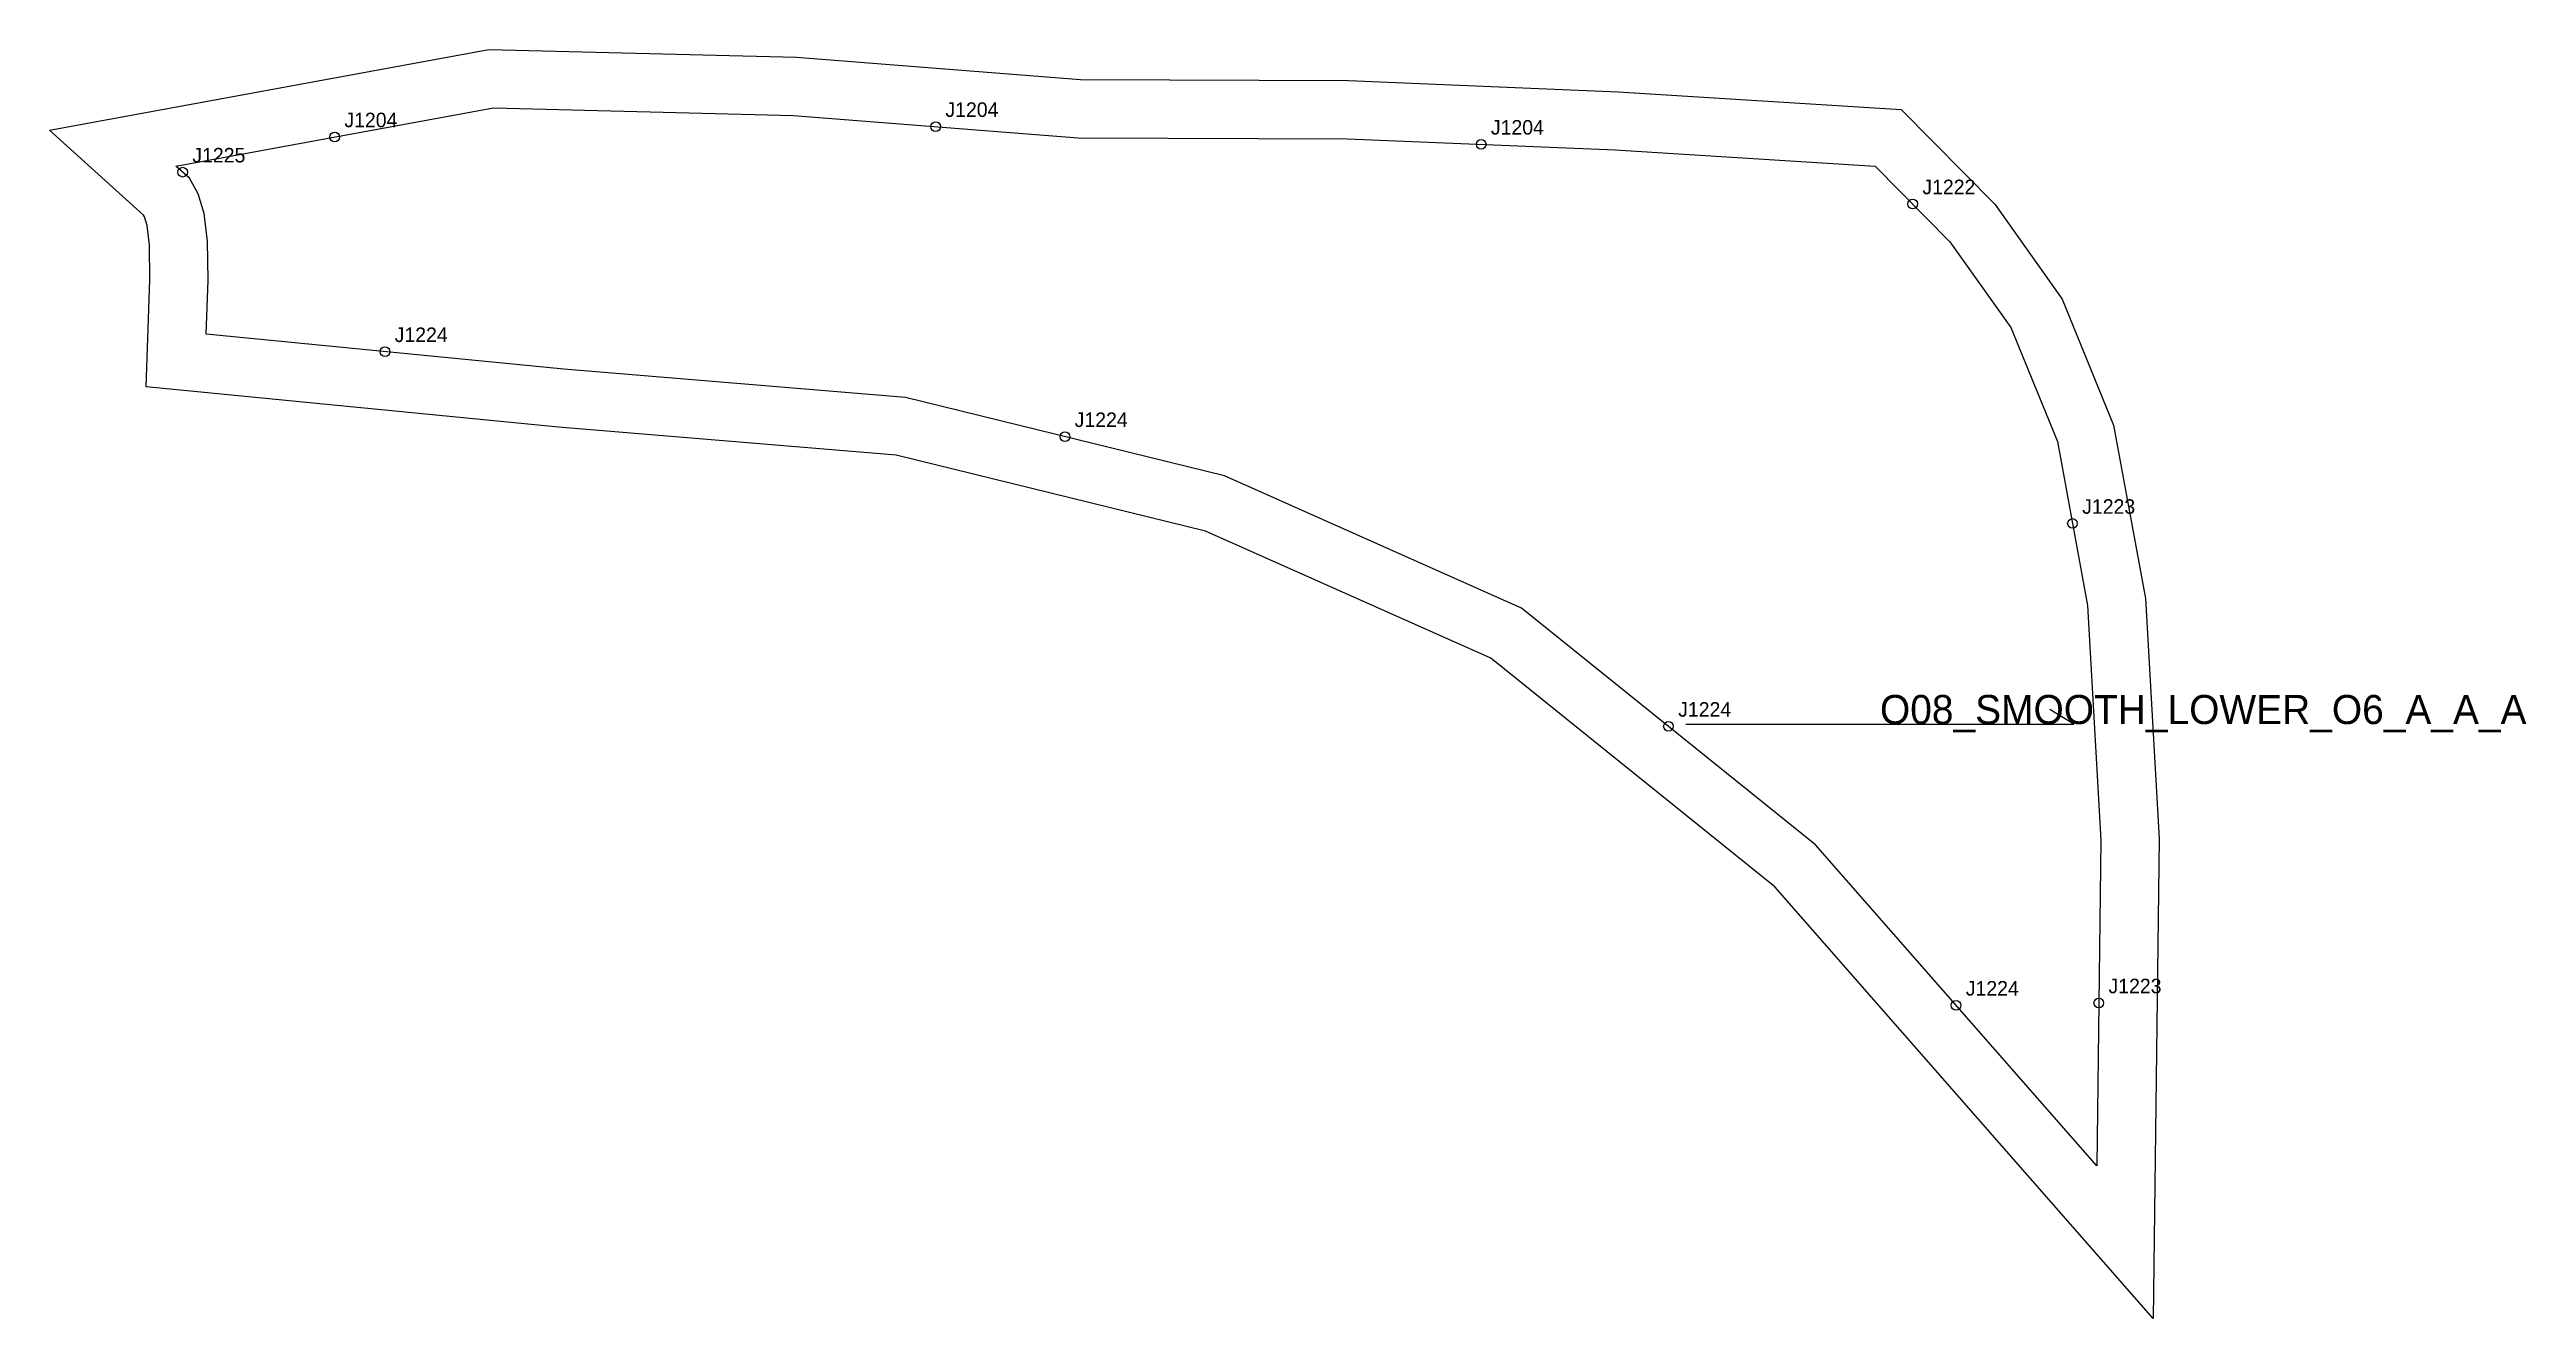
# Model space of a CAD drawing. Header units: millimetres. Extents: x -26 to 485, y -238 to 24.
import ezdxf

# ---------------------------------------------------------------- set-up
doc = ezdxf.new("R2010")
doc.units = ezdxf.units.MM
for name, color, linetype in [('CUT', 1, 'Continuous'), ('GRAIN', 3, 'Continuous'), ('LABEL', 7, 'Continuous'), ('NOTCH', 2, 'Continuous'), ('SEW', 5, 'Continuous')]:
    doc.layers.add(name, color=color, linetype=linetype)

msp = doc.modelspace()

# ---------------------------------------------------------------- linework, layer by layer
at = {"layer": 'CUT'}
msp.add_lwpolyline([(-26.06, 7.43), (64.54, 24.02), (127.97, 22.42), (186.51, 17.83), (241.77, 17.63), (297.43, 15.32), (355.75, 11.69), (375.05, -7.88), (388.98, -27.45), (399.54, -53.41), (406.16, -89.17), (408.94, -138.72), (407.72, -237.62), (329.74, -148.63), (271.18, -101.48), (212.32, -75.31), (148.49, -59.59), (78.88, -53.83), (-6.12, -45.55), (-5.37, -23.43), (-5.48, -16.29), (-5.96, -12.24), (-6.48, -10.48), (-6.68, -10.14), (-26.06, 7.43)], close=True, dxfattribs=at)
at = {"layer": 'GRAIN'}
for p, q in [((391.39, -115.06), (386.39, -112.06)), ((311.39, -115.06), (391.39, -115.06))]:
    msp.add_line(p, q, dxfattribs=at)
at = {"layer": 'NOTCH'}
for centre in [(32.74, 6), (156.68, 8.13), (269.16, 4.48), (1.39, -1.26), (358.13, -7.81), (43.11, -38.29), (183.33, -55.81), (391.09, -73.7), (307.78, -115.54), (367.09, -173.05), (396.52, -172.57)]:
    msp.add_circle(centre, 1, dxfattribs=at)
at = {"layer": 'SEW'}
msp.add_lwpolyline([(0, 0), (65.48, 11.99), (127.34, 10.43), (186.02, 5.83), (241.5, 5.63), (296.81, 3.34), (350.42, 0), (365.83, -15.62), (378.39, -33.27), (387.97, -56.8), (394.22, -90.6), (396.94, -138.98), (396.11, -206.16), (338.08, -139.94), (277.49, -91.15), (216.22, -63.91), (150.43, -47.71), (79.96, -41.88), (6.26, -34.7), (6.64, -23.54), (6.51, -15.49), (5.84, -9.8), (4.62, -5.72), (2.79, -2.52)], close=True, dxfattribs=at)

# ---------------------------------------------------------------- texts
at = {"layer": 'LABEL'}
for s, height, p in [('J1204', 3, (34.74, 8)), ('J1204', 3, (158.68, 10.13)), ('J1204', 3, (271.16, 6.48)), ('J1225', 3, (3.39, 0.74)), ('J1222', 3, (360.13, -5.81)), ('J1224', 3, (45.11, -36.29)), ('J1224', 3, (185.33, -53.81)), ('J1223', 3, (393.09, -71.7)), ('J1224', 3, (309.78, -113.54)), ('O08_SMOOTH_LOWER_O6_A_A_A', 6, (351.39, -115.06)), ('J1224', 3, (369.09, -171.05)), ('J1223', 3, (398.52, -170.57))]:
    msp.add_text(s, height=height, dxfattribs=at).set_placement(p)

doc.saveas('drawing.dxf')
